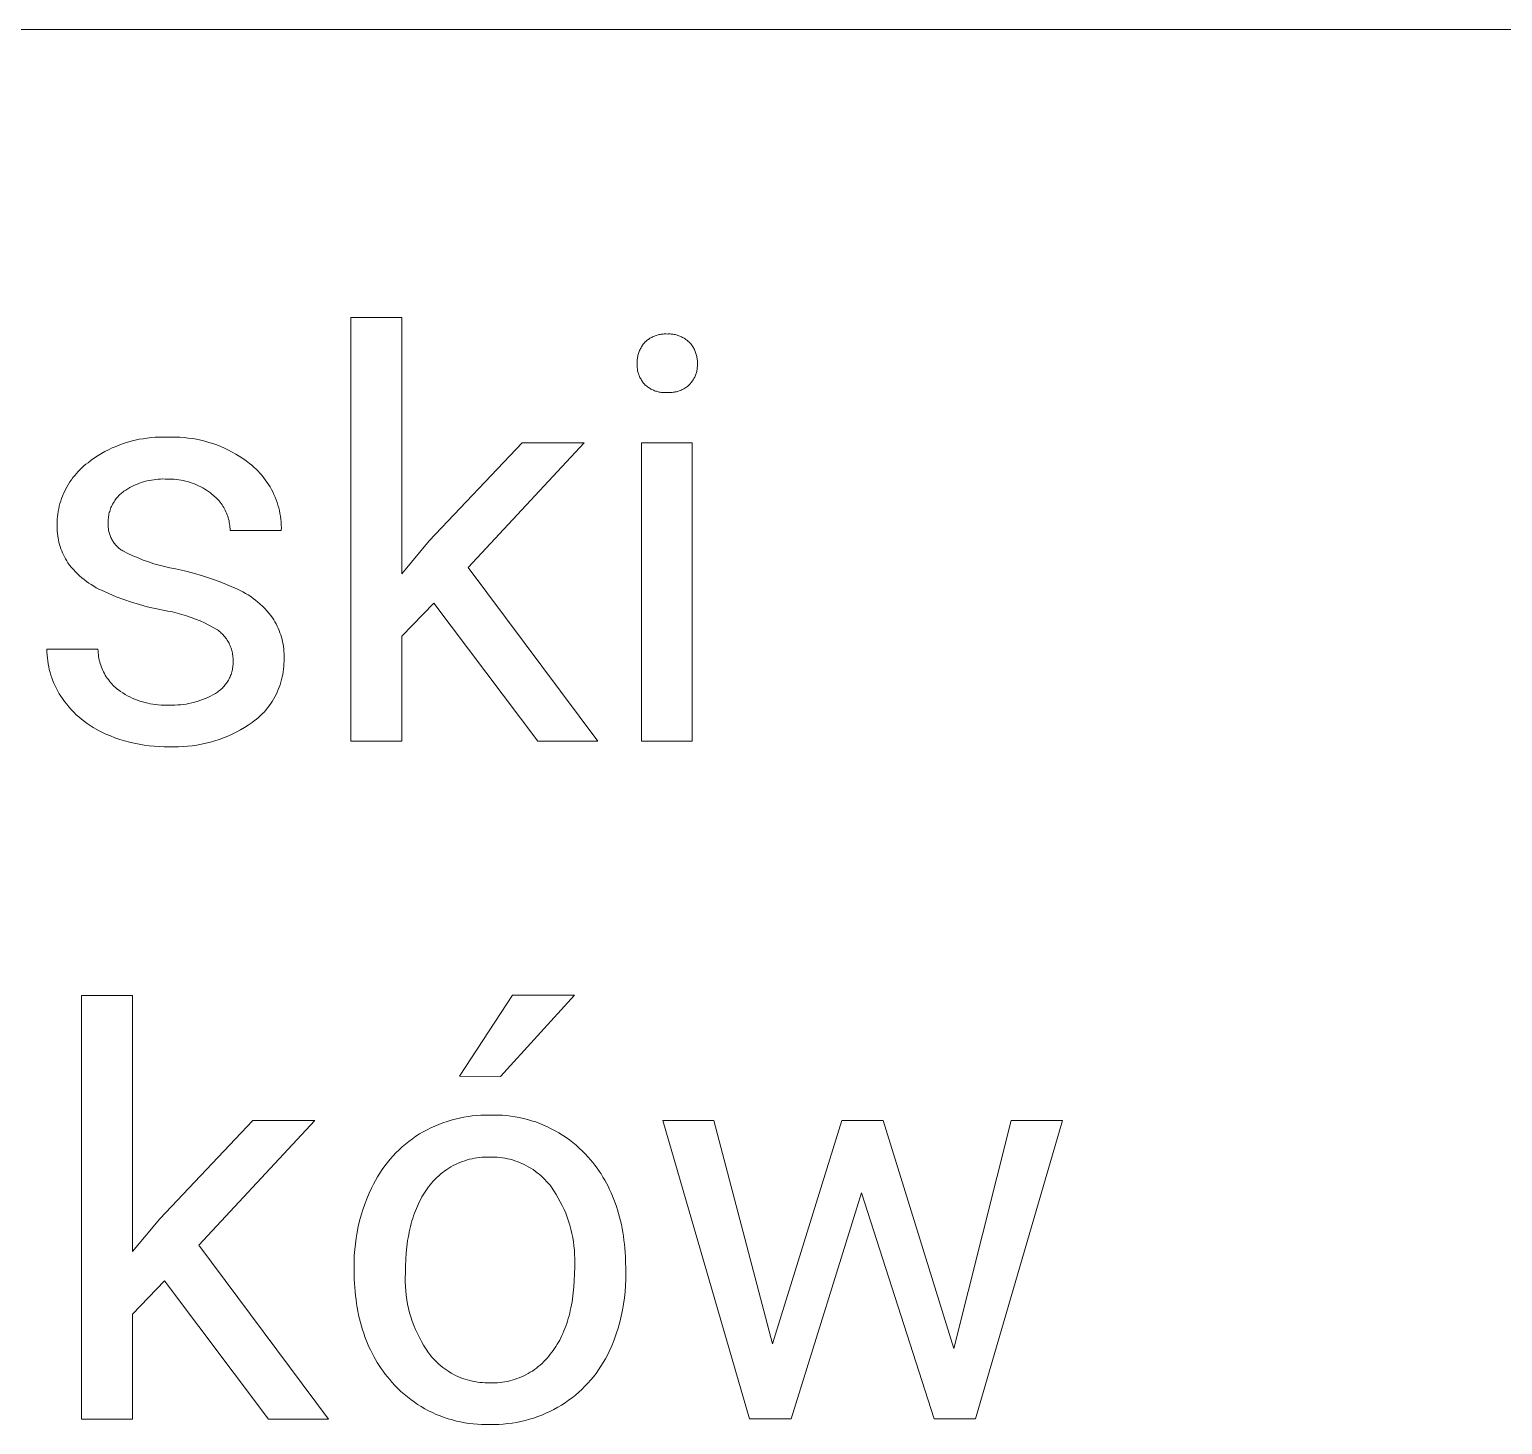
# Model space of a CAD drawing. Header units: millimetres. Extents: x 1287 to 5317, y -239 to 2577.
# Drawn here: x 4646.2 to 4786.3, y 78.8 to 211.4 of the extents above; entities that cross this region are included whole.
import ezdxf

# ---------------------------------------------------------------- set-up
doc = ezdxf.new("R2010")
doc.units = ezdxf.units.MM
doc.header["$MEASUREMENT"] = 0
doc.layers.add('Domyślny', color=7, linetype='Continuous', true_color=0x000000)

msp = doc.modelspace()

# ---------------------------------------------------------------- linework, layer by layer
at = {"layer": 'Domyślny', "color": 18, "lineweight": 15, "true_color": 0x000000}
for p, q in [((5313.2, 211.41), (3793.97, 211.41)), ((4676.79, 143.76), (4676.79, 184.03)), ((4676.79, 184.03), (4681.63, 184.03)), ((4681.63, 184.03), (4681.63, 159.68)), ((4705.14, 182.01), (4705.22, 182.06)), ((4705.22, 182.06), (4705.3, 182.11)), ((4705.3, 182.11), (4705.39, 182.15)), ((4705.39, 182.15), (4705.47, 182.19)), ((4705.47, 182.19), (4705.56, 182.23)), ((4705.56, 182.23), (4705.65, 182.27)), ((4705.65, 182.27), (4705.73, 182.3)), ((4705.73, 182.3), (4705.82, 182.33)), ((4705.82, 182.33), (4705.91, 182.36)), ((4705.91, 182.36), (4706.01, 182.39)), ((4706.01, 182.39), (4706.1, 182.41)), ((4706.1, 182.41), (4706.19, 182.43)), ((4706.19, 182.43), (4706.29, 182.44)), ((4706.29, 182.44), (4706.38, 182.45)), ((4706.38, 182.45), (4706.47, 182.46)), ((4706.47, 182.46), (4706.57, 182.47)), ((4706.57, 182.47), (4706.66, 182.47)), ((4706.66, 182.47), (4706.76, 182.47)), ((4706.76, 182.47), (4706.85, 182.46)), ((4706.85, 182.46), (4706.95, 182.47)), ((4706.95, 182.47), (4707.04, 182.47)), ((4707.04, 182.47), (4707.14, 182.47)), ((4707.14, 182.47), (4707.23, 182.46)), ((4707.23, 182.46), (4707.33, 182.45)), ((4707.33, 182.45), (4707.42, 182.44)), ((4707.42, 182.44), (4707.51, 182.42)), ((4707.51, 182.42), (4707.61, 182.41)), ((4707.61, 182.41), (4707.7, 182.39)), ((4707.7, 182.39), (4707.79, 182.36)), ((4707.79, 182.36), (4707.88, 182.33)), ((4707.88, 182.33), (4707.97, 182.3)), ((4707.97, 182.3), (4708.06, 182.27)), ((4708.06, 182.27), (4708.15, 182.23)), ((4708.15, 182.23), (4708.23, 182.19)), ((4708.23, 182.19), (4708.32, 182.15)), ((4708.32, 182.15), (4708.4, 182.1)), ((4708.4, 182.1), (4708.48, 182.06)), ((4708.48, 182.06), (4708.56, 182)), ((4704.1, 180.53), (4704.13, 180.62)), ((4704.13, 180.62), (4704.16, 180.72)), ((4704.16, 180.72), (4704.2, 180.81)), ((4704.2, 180.81), (4704.24, 180.9)), ((4704.24, 180.9), (4704.28, 180.99)), ((4704.28, 180.99), (4704.32, 181.08)), ((4704.32, 181.08), (4704.37, 181.16)), ((4704.37, 181.16), (4704.42, 181.25)), ((4704.42, 181.25), (4704.47, 181.33)), ((4704.47, 181.33), (4704.52, 181.41)), ((4704.52, 181.41), (4704.58, 181.49)), ((4704.58, 181.49), (4704.64, 181.57)), ((4704.64, 181.57), (4704.71, 181.64)), ((4704.71, 181.64), (4704.77, 181.71)), ((4704.77, 181.71), (4704.84, 181.77)), ((4704.84, 181.77), (4704.91, 181.84)), ((4704.91, 181.84), (4704.99, 181.9)), ((4704.99, 181.9), (4705.07, 181.95)), ((4705.07, 181.95), (4705.14, 182.01)), ((4708.56, 182), (4708.64, 181.95)), ((4708.64, 181.95), (4708.72, 181.89)), ((4708.72, 181.89), (4708.79, 181.84)), ((4708.79, 181.84), (4708.86, 181.77)), ((4708.86, 181.77), (4708.93, 181.71)), ((4708.93, 181.71), (4709, 181.64)), ((4709, 181.64), (4709.06, 181.57)), ((4709.06, 181.57), (4709.13, 181.49)), ((4709.13, 181.49), (4709.19, 181.41)), ((4709.19, 181.41), (4709.24, 181.33)), ((4709.24, 181.33), (4709.3, 181.25)), ((4709.3, 181.25), (4709.35, 181.17)), ((4709.35, 181.17), (4709.4, 181.08)), ((4709.4, 181.08), (4709.44, 180.99)), ((4709.44, 180.99), (4709.48, 180.9)), ((4709.48, 180.9), (4709.52, 180.81)), ((4709.52, 180.81), (4709.56, 180.72)), ((4709.56, 180.72), (4709.59, 180.63)), ((4709.59, 180.63), (4709.62, 180.53)), ((4703.99, 179.76), (4704, 179.85)), ((4703.99, 179.66), (4703.99, 179.76)), ((4703.99, 179.56), (4703.99, 179.66)), ((4703.99, 179.46), (4703.99, 179.56)), ((4704, 179.37), (4703.99, 179.46)), ((4704, 179.95), (4704.01, 180.05)), ((4704, 179.85), (4704, 179.95)), ((4704.01, 179.27), (4704, 179.37)), ((4704.01, 180.05), (4704.02, 180.15)), ((4704.02, 179.17), (4704.01, 179.27)), ((4704.02, 180.15), (4704.04, 180.24)), ((4704.04, 180.24), (4704.06, 180.34)), ((4704.06, 180.34), (4704.08, 180.44)), ((4704.08, 180.44), (4704.1, 180.53)), ((4709.62, 180.53), (4709.65, 180.44)), ((4709.65, 180.44), (4709.67, 180.34)), ((4709.67, 180.34), (4709.69, 180.25)), ((4709.69, 180.25), (4709.71, 180.15)), ((4709.71, 180.15), (4709.72, 180.05)), ((4709.72, 179.28), (4709.71, 179.19)), ((4709.72, 180.05), (4709.73, 179.95)), ((4709.73, 179.38), (4709.72, 179.28)), ((4709.73, 179.95), (4709.74, 179.86)), ((4709.74, 179.47), (4709.73, 179.38)), ((4709.74, 179.86), (4709.74, 179.76)), ((4709.74, 179.76), (4709.74, 179.66)), ((4709.74, 179.66), (4709.74, 179.56)), ((4709.74, 179.56), (4709.74, 179.47)), ((4704.04, 179.07), (4704.02, 179.17)), ((4704.05, 178.98), (4704.04, 179.07)), ((4704.08, 178.88), (4704.05, 178.98)), ((4704.1, 178.79), (4704.08, 178.88)), ((4704.13, 178.7), (4704.1, 178.79)), ((4704.16, 178.6), (4704.13, 178.7)), ((4704.2, 178.51), (4704.16, 178.6)), ((4704.23, 178.42), (4704.2, 178.51)), ((4704.27, 178.33), (4704.23, 178.42)), ((4704.32, 178.25), (4704.27, 178.33)), ((4704.37, 178.16), (4704.32, 178.25)), ((4704.42, 178.08), (4704.37, 178.16)), ((4704.47, 177.99), (4704.42, 178.08)), ((4704.52, 177.91), (4704.47, 177.99)), ((4704.58, 177.84), (4704.52, 177.91)), ((4704.64, 177.76), (4704.58, 177.84)), ((4709.12, 177.83), (4709.06, 177.76)), ((4709.18, 177.9), (4709.12, 177.83)), ((4709.23, 177.98), (4709.18, 177.9)), ((4709.29, 178.06), (4709.23, 177.98)), ((4709.34, 178.14), (4709.29, 178.06)), ((4709.38, 178.22), (4709.34, 178.14)), ((4709.43, 178.3), (4709.38, 178.22)), ((4709.47, 178.38), (4709.43, 178.3)), ((4709.51, 178.47), (4709.47, 178.38)), ((4709.54, 178.56), (4709.51, 178.47)), ((4709.58, 178.64), (4709.54, 178.56)), ((4709.61, 178.73), (4709.58, 178.64)), ((4709.63, 178.82), (4709.61, 178.73)), ((4709.66, 178.91), (4709.63, 178.82)), ((4709.68, 179.01), (4709.66, 178.91)), ((4709.7, 179.1), (4709.68, 179.01)), ((4709.71, 179.19), (4709.7, 179.1)), ((4704.71, 177.69), (4704.64, 177.76)), ((4704.77, 177.62), (4704.71, 177.69)), ((4704.84, 177.56), (4704.77, 177.62)), ((4704.92, 177.5), (4704.84, 177.56)), ((4704.99, 177.44), (4704.92, 177.5)), ((4705.07, 177.39), (4704.99, 177.44)), ((4705.15, 177.34), (4705.07, 177.39)), ((4705.23, 177.29), (4705.15, 177.34)), ((4705.31, 177.24), (4705.23, 177.29)), ((4705.39, 177.2), (4705.31, 177.24)), ((4705.48, 177.16), (4705.39, 177.2)), ((4705.56, 177.12), (4705.48, 177.16)), ((4705.65, 177.08), (4705.56, 177.12)), ((4705.74, 177.05), (4705.65, 177.08)), ((4705.83, 177.02), (4705.74, 177.05)), ((4705.92, 177), (4705.83, 177.02)), ((4706.01, 176.97), (4705.92, 177)), ((4706.1, 176.95), (4706.01, 176.97)), ((4706.2, 176.94), (4706.1, 176.95)), ((4706.29, 176.92), (4706.2, 176.94)), ((4706.38, 176.91), (4706.29, 176.92)), ((4706.48, 176.9), (4706.38, 176.91)), ((4706.57, 176.9), (4706.48, 176.9)), ((4706.66, 176.9), (4706.57, 176.9)), ((4706.76, 176.9), (4706.66, 176.9)), ((4706.85, 176.91), (4706.76, 176.9)), ((4706.95, 176.9), (4706.85, 176.91)), ((4707.05, 176.9), (4706.95, 176.9)), ((4707.15, 176.9), (4707.05, 176.9)), ((4707.24, 176.91), (4707.15, 176.9)), ((4707.34, 176.91), (4707.24, 176.91)), ((4707.44, 176.93), (4707.34, 176.91)), ((4707.54, 176.94), (4707.44, 176.93)), ((4707.63, 176.96), (4707.54, 176.94)), ((4707.73, 176.98), (4707.63, 176.96)), ((4707.82, 177.01), (4707.73, 176.98)), ((4707.92, 177.04), (4707.82, 177.01)), ((4708.01, 177.07), (4707.92, 177.04)), ((4708.1, 177.1), (4708.01, 177.07)), ((4708.19, 177.14), (4708.1, 177.1)), ((4708.28, 177.18), (4708.19, 177.14)), ((4708.37, 177.23), (4708.28, 177.18)), ((4708.45, 177.27), (4708.37, 177.23)), ((4708.54, 177.32), (4708.45, 177.27)), ((4708.62, 177.38), (4708.54, 177.32)), ((4708.7, 177.43), (4708.62, 177.38)), ((4708.78, 177.49), (4708.7, 177.43)), ((4708.85, 177.55), (4708.78, 177.49)), ((4708.93, 177.62), (4708.85, 177.55)), ((4709, 177.69), (4708.93, 177.62)), ((4709.06, 177.76), (4709, 177.69)), ((4655.55, 172.18), (4655.92, 172.28)), ((4655.92, 172.28), (4656.3, 172.38)), ((4656.3, 172.38), (4656.67, 172.46)), ((4656.67, 172.46), (4657.05, 172.52)), ((4657.05, 172.52), (4657.43, 172.58)), ((4657.43, 172.58), (4657.82, 172.62)), ((4657.82, 172.62), (4658.2, 172.65)), ((4658.2, 172.65), (4658.58, 172.67)), ((4658.58, 172.67), (4658.97, 172.67)), ((4658.97, 172.67), (4659.35, 172.66)), ((4659.35, 172.66), (4659.75, 172.67)), ((4659.75, 172.67), (4660.15, 172.67)), ((4660.15, 172.67), (4660.55, 172.65)), ((4660.55, 172.65), (4660.95, 172.62)), ((4660.95, 172.62), (4661.34, 172.58)), ((4661.34, 172.58), (4661.74, 172.53)), ((4661.74, 172.53), (4662.13, 172.46)), ((4662.13, 172.46), (4662.52, 172.38)), ((4662.52, 172.38), (4662.91, 172.28)), ((4662.91, 172.28), (4663.29, 172.17)), ((4652.44, 170.7), (4652.76, 170.91)), ((4652.76, 170.91), (4653.09, 171.11)), ((4653.09, 171.11), (4653.42, 171.29)), ((4653.42, 171.29), (4653.76, 171.47)), ((4653.76, 171.47), (4654.11, 171.64)), ((4654.11, 171.64), (4654.47, 171.79)), ((4654.47, 171.79), (4654.82, 171.93)), ((4654.82, 171.93), (4655.19, 172.06)), ((4655.19, 172.06), (4655.55, 172.18)), ((4663.29, 172.17), (4663.67, 172.05)), ((4663.67, 172.05), (4664.05, 171.92)), ((4664.05, 171.92), (4664.42, 171.77)), ((4664.42, 171.77), (4664.79, 171.61)), ((4664.79, 171.61), (4665.15, 171.44)), ((4665.15, 171.44), (4665.5, 171.25)), ((4665.5, 171.25), (4665.85, 171.06)), ((4665.85, 171.06), (4666.19, 170.85)), ((4666.19, 170.85), (4666.52, 170.63)), ((4684.23, 162.8), (4693.07, 172.14)), ((4698.96, 172.14), (4687.93, 160.29)), ((4693.07, 172.14), (4698.96, 172.14)), ((4704.4, 143.77), (4704.4, 172.13)), ((4704.4, 172.13), (4709.24, 172.13)), ((4709.24, 172.13), (4709.24, 143.77)), ((4650.87, 169.4), (4651.05, 169.58)), ((4651.05, 169.58), (4651.23, 169.76)), ((4651.23, 169.76), (4651.42, 169.93)), ((4651.42, 169.93), (4651.61, 170.09)), ((4651.61, 170.09), (4651.81, 170.24)), ((4651.81, 170.24), (4652.12, 170.47)), ((4652.12, 170.47), (4652.44, 170.7)), ((4666.52, 170.63), (4666.85, 170.4)), ((4666.85, 170.4), (4667.17, 170.16)), ((4667.17, 170.16), (4667.38, 169.99)), ((4667.38, 169.99), (4667.58, 169.81)), ((4667.58, 169.81), (4667.78, 169.63)), ((4667.78, 169.63), (4667.97, 169.44)), ((4667.97, 169.44), (4668.15, 169.24)), ((4649.82, 167.98), (4649.95, 168.2)), ((4649.95, 168.2), (4650.09, 168.41)), ((4650.09, 168.41), (4650.23, 168.62)), ((4650.23, 168.62), (4650.38, 168.83)), ((4650.38, 168.83), (4650.54, 169.02)), ((4650.54, 169.02), (4650.7, 169.22)), ((4650.7, 169.22), (4650.87, 169.4)), ((4656.17, 168.07), (4655.97, 167.97)), ((4656.37, 168.15), (4656.17, 168.07)), ((4656.57, 168.24), (4656.37, 168.15)), ((4656.77, 168.31), (4656.57, 168.24)), ((4656.98, 168.38), (4656.77, 168.31)), ((4657.19, 168.45), (4656.98, 168.38)), ((4657.4, 168.5), (4657.19, 168.45)), ((4657.61, 168.55), (4657.4, 168.5)), ((4657.83, 168.59), (4657.61, 168.55)), ((4658.05, 168.62), (4657.83, 168.59)), ((4658.26, 168.65), (4658.05, 168.62)), ((4658.48, 168.67), (4658.26, 168.65)), ((4658.7, 168.68), (4658.48, 168.67)), ((4658.92, 168.69), (4658.7, 168.68)), ((4659.14, 168.68), (4658.92, 168.69)), ((4659.35, 168.67), (4659.14, 168.68)), ((4659.57, 168.68), (4659.35, 168.67)), ((4659.79, 168.67), (4659.57, 168.68)), ((4660.01, 168.66), (4659.79, 168.67)), ((4660.23, 168.64), (4660.01, 168.66)), ((4660.45, 168.62), (4660.23, 168.64)), ((4660.66, 168.58), (4660.45, 168.62)), ((4660.88, 168.54), (4660.66, 168.58)), ((4661.09, 168.49), (4660.88, 168.54)), ((4661.3, 168.44), (4661.09, 168.49)), ((4661.51, 168.37), (4661.3, 168.44)), ((4661.72, 168.3), (4661.51, 168.37)), ((4661.92, 168.23), (4661.72, 168.3)), ((4662.12, 168.14), (4661.92, 168.23)), ((4662.32, 168.05), (4662.12, 168.14)), ((4662.52, 167.95), (4662.32, 168.05)), ((4668.15, 169.24), (4668.33, 169.04)), ((4668.33, 169.04), (4668.5, 168.83)), ((4668.5, 168.83), (4668.66, 168.61)), ((4668.66, 168.61), (4668.82, 168.39)), ((4668.82, 168.39), (4668.97, 168.17)), ((4668.97, 168.17), (4669.11, 167.94)), ((4649.22, 166.59), (4649.3, 166.83)), ((4649.3, 166.83), (4649.39, 167.07)), ((4649.39, 167.07), (4649.48, 167.3)), ((4649.48, 167.3), (4649.59, 167.53)), ((4649.59, 167.53), (4649.7, 167.76)), ((4649.7, 167.76), (4649.82, 167.98)), ((4654.35, 166.63), (4654.28, 166.52)), ((4654.42, 166.73), (4654.35, 166.63)), ((4654.5, 166.83), (4654.42, 166.73)), ((4654.58, 166.93), (4654.5, 166.83)), ((4654.66, 167.02), (4654.58, 166.93)), ((4654.75, 167.11), (4654.66, 167.02)), ((4654.84, 167.2), (4654.75, 167.11)), ((4654.93, 167.28), (4654.84, 167.2)), ((4655.02, 167.37), (4654.93, 167.28)), ((4655.12, 167.44), (4655.02, 167.37)), ((4655.22, 167.52), (4655.12, 167.44)), ((4655.4, 167.64), (4655.22, 167.52)), ((4655.59, 167.76), (4655.4, 167.64)), ((4655.78, 167.87), (4655.59, 167.76)), ((4655.97, 167.97), (4655.78, 167.87)), ((4662.71, 167.85), (4662.52, 167.95)), ((4662.9, 167.73), (4662.71, 167.85)), ((4663.08, 167.62), (4662.9, 167.73)), ((4663.26, 167.49), (4663.08, 167.62)), ((4663.44, 167.36), (4663.26, 167.49)), ((4663.61, 167.22), (4663.44, 167.36)), ((4663.73, 167.13), (4663.61, 167.22)), ((4663.84, 167.03), (4663.73, 167.13)), ((4663.96, 166.93), (4663.84, 167.03)), ((4664.06, 166.82), (4663.96, 166.93)), ((4664.17, 166.71), (4664.06, 166.82)), ((4664.27, 166.6), (4664.17, 166.71)), ((4669.11, 167.94), (4669.24, 167.7)), ((4669.24, 167.7), (4669.36, 167.46)), ((4669.36, 167.46), (4669.48, 167.22)), ((4669.48, 167.22), (4669.59, 166.97)), ((4669.59, 166.97), (4669.69, 166.72)), ((4669.69, 166.72), (4669.78, 166.46)), ((4648.91, 165.11), (4648.94, 165.36)), ((4648.94, 165.36), (4648.98, 165.61)), ((4648.98, 165.61), (4649.02, 165.86)), ((4649.02, 165.86), (4649.08, 166.11)), ((4649.08, 166.11), (4649.14, 166.35)), ((4649.14, 166.35), (4649.22, 166.59)), ((4653.78, 165.25), (4653.76, 165.12)), ((4653.8, 165.37), (4653.78, 165.25)), ((4653.83, 165.49), (4653.8, 165.37)), ((4653.87, 165.61), (4653.83, 165.49)), ((4653.9, 165.73), (4653.87, 165.61)), ((4653.95, 165.85), (4653.9, 165.73)), ((4653.99, 165.97), (4653.95, 165.85)), ((4654.04, 166.08), (4653.99, 165.97)), ((4654.1, 166.19), (4654.04, 166.08)), ((4654.15, 166.31), (4654.1, 166.19)), ((4654.22, 166.42), (4654.15, 166.31)), ((4654.28, 166.52), (4654.22, 166.42)), ((4664.37, 166.48), (4664.27, 166.6)), ((4664.46, 166.36), (4664.37, 166.48)), ((4664.55, 166.23), (4664.46, 166.36)), ((4664.63, 166.11), (4664.55, 166.23)), ((4664.71, 165.98), (4664.63, 166.11)), ((4664.78, 165.84), (4664.71, 165.98)), ((4664.85, 165.71), (4664.78, 165.84)), ((4664.92, 165.57), (4664.85, 165.71)), ((4664.98, 165.43), (4664.92, 165.57)), ((4665.04, 165.29), (4664.98, 165.43)), ((4665.09, 165.15), (4665.04, 165.29)), ((4669.78, 166.46), (4669.86, 166.2)), ((4669.86, 166.2), (4669.93, 165.94)), ((4669.93, 165.94), (4670, 165.68)), ((4670, 165.68), (4670.05, 165.42)), ((4670.05, 165.42), (4670.1, 165.15)), ((4648.87, 164.35), (4648.88, 164.6)), ((4648.87, 164.14), (4648.87, 164.35)), ((4648.87, 163.93), (4648.87, 164.14)), ((4648.89, 163.72), (4648.87, 163.93)), ((4648.88, 164.6), (4648.89, 164.86)), ((4648.89, 164.86), (4648.91, 165.11)), ((4653.72, 164.5), (4653.71, 164.4)), ((4653.71, 164.4), (4653.71, 164.3)), ((4653.71, 164.3), (4653.72, 164.2)), ((4653.73, 164.88), (4653.72, 164.75)), ((4653.72, 164.75), (4653.72, 164.62)), ((4653.72, 164.62), (4653.72, 164.5)), ((4653.72, 164.2), (4653.72, 164.09)), ((4653.72, 164.09), (4653.74, 163.99)), ((4653.74, 165), (4653.73, 164.88)), ((4653.76, 165.12), (4653.74, 165)), ((4653.74, 163.99), (4653.75, 163.89)), ((4653.75, 163.89), (4653.77, 163.79)), ((4665.13, 165), (4665.09, 165.15)), ((4665.17, 164.86), (4665.13, 165)), ((4665.21, 164.71), (4665.17, 164.86)), ((4665.24, 164.56), (4665.21, 164.71)), ((4665.26, 164.41), (4665.24, 164.56)), ((4665.28, 164.26), (4665.26, 164.41)), ((4665.3, 164.11), (4665.28, 164.26)), ((4665.31, 163.95), (4665.3, 164.11)), ((4665.31, 163.8), (4665.31, 163.95)), ((4670.1, 165.15), (4670.13, 164.88)), ((4670.13, 164.88), (4670.16, 164.61)), ((4670.16, 164.61), (4670.18, 164.34)), ((4670.18, 164.34), (4670.19, 164.07)), ((4670.19, 164.07), (4670.18, 163.8)), ((4648.91, 163.5), (4648.89, 163.72)), ((4648.93, 163.29), (4648.91, 163.5)), ((4648.96, 163.08), (4648.93, 163.29)), ((4649, 162.87), (4648.96, 163.08)), ((4649.05, 162.67), (4649, 162.87)), ((4649.11, 162.46), (4649.05, 162.67)), ((4649.17, 162.26), (4649.11, 162.46)), ((4653.77, 163.79), (4653.79, 163.69)), ((4653.79, 163.69), (4653.81, 163.6)), ((4653.81, 163.6), (4653.84, 163.5)), ((4653.84, 163.5), (4653.87, 163.4)), ((4653.87, 163.4), (4653.9, 163.31)), ((4653.9, 163.31), (4653.94, 163.21)), ((4653.94, 163.21), (4653.98, 163.12)), ((4653.98, 163.12), (4654.03, 163.03)), ((4654.03, 163.03), (4654.07, 162.94)), ((4654.07, 162.94), (4654.13, 162.85)), ((4654.13, 162.85), (4654.18, 162.77)), ((4654.18, 162.77), (4654.23, 162.68)), ((4654.23, 162.68), (4654.29, 162.6)), ((4654.29, 162.6), (4654.36, 162.52)), ((4654.36, 162.52), (4654.42, 162.44)), ((4654.42, 162.44), (4654.49, 162.37)), ((4670.18, 163.8), (4665.31, 163.8)), ((4681.63, 159.68), (4684.23, 162.8)), ((4649.23, 162.06), (4649.17, 162.26)), ((4649.31, 161.86), (4649.23, 162.06)), ((4649.39, 161.66), (4649.31, 161.86)), ((4649.48, 161.47), (4649.39, 161.66)), ((4649.57, 161.28), (4649.48, 161.47)), ((4649.67, 161.09), (4649.57, 161.28)), ((4649.78, 160.91), (4649.67, 161.09)), ((4654.49, 162.37), (4654.56, 162.29)), ((4654.56, 162.29), (4654.63, 162.22)), ((4654.63, 162.22), (4654.71, 162.15)), ((4654.71, 162.15), (4654.78, 162.09)), ((4654.78, 162.09), (4654.86, 162.03)), ((4654.86, 162.03), (4654.94, 161.97)), ((4654.94, 161.97), (4655.03, 161.91)), ((4655.03, 161.91), (4655.11, 161.86)), ((4655.11, 161.86), (4655.59, 161.62)), ((4655.59, 161.62), (4656.07, 161.39)), ((4656.07, 161.39), (4656.56, 161.18)), ((4656.56, 161.18), (4657.05, 160.98)), ((4649.89, 160.73), (4649.78, 160.91)), ((4650.06, 160.51), (4649.89, 160.73)), ((4650.24, 160.29), (4650.06, 160.51)), ((4650.42, 160.08), (4650.24, 160.29)), ((4650.61, 159.88), (4650.42, 160.08)), ((4650.81, 159.68), (4650.61, 159.88)), ((4651.01, 159.49), (4650.81, 159.68)), ((4657.05, 160.98), (4657.55, 160.81)), ((4657.55, 160.81), (4658.05, 160.64)), ((4658.05, 160.64), (4658.56, 160.5)), ((4658.56, 160.5), (4659.08, 160.36)), ((4659.08, 160.36), (4659.6, 160.25)), ((4659.6, 160.25), (4660.12, 160.15)), ((4660.12, 160.15), (4660.99, 159.96)), ((4660.99, 159.96), (4661.85, 159.74)), ((4661.85, 159.74), (4662.7, 159.49)), ((4687.93, 160.29), (4700.25, 143.76)), ((4651.22, 159.31), (4651.01, 159.49)), ((4651.43, 159.13), (4651.22, 159.31)), ((4651.66, 158.96), (4651.43, 159.13)), ((4651.88, 158.8), (4651.66, 158.96)), ((4652.11, 158.65), (4651.88, 158.8)), ((4652.35, 158.5), (4652.11, 158.65)), ((4652.59, 158.36), (4652.35, 158.5)), ((4652.84, 158.23), (4652.59, 158.36)), ((4653.09, 158.11), (4652.84, 158.23)), ((4662.7, 159.49), (4663.54, 159.21)), ((4663.54, 159.21), (4664.38, 158.91)), ((4664.38, 158.91), (4665.2, 158.58)), ((4665.2, 158.58), (4666.01, 158.22)), ((4666.01, 158.22), (4666.27, 158.09)), ((4653.79, 157.79), (4653.09, 158.11)), ((4654.5, 157.5), (4653.79, 157.79)), ((4655.22, 157.23), (4654.5, 157.5)), ((4655.95, 156.98), (4655.22, 157.23)), ((4656.69, 156.75), (4655.95, 156.98)), ((4666.27, 158.09), (4666.53, 157.96)), ((4666.53, 157.96), (4666.78, 157.82)), ((4666.78, 157.82), (4667.03, 157.67)), ((4667.03, 157.67), (4667.27, 157.51)), ((4667.27, 157.51), (4667.51, 157.34)), ((4667.51, 157.34), (4667.74, 157.16)), ((4667.74, 157.16), (4667.96, 156.98)), ((4667.96, 156.98), (4668.18, 156.79)), ((4684.68, 156.9), (4681.63, 153.74)), ((4694.56, 143.76), (4684.68, 156.9)), ((4657.43, 156.55), (4656.69, 156.75)), ((4658.18, 156.37), (4657.43, 156.55)), ((4658.94, 156.22), (4658.18, 156.37)), ((4659.39, 156.14), (4658.94, 156.22)), ((4659.84, 156.05), (4659.39, 156.14)), ((4660.29, 155.94), (4659.84, 156.05)), ((4660.74, 155.82), (4660.29, 155.94)), ((4661.18, 155.69), (4660.74, 155.82)), ((4661.61, 155.54), (4661.18, 155.69)), ((4662.04, 155.37), (4661.61, 155.54)), ((4668.18, 156.79), (4668.39, 156.59)), ((4668.39, 156.59), (4668.6, 156.38)), ((4668.6, 156.38), (4668.79, 156.17)), ((4668.79, 156.17), (4668.98, 155.95)), ((4668.98, 155.95), (4669.17, 155.73)), ((4669.17, 155.73), (4669.34, 155.49)), ((4669.34, 155.49), (4669.46, 155.3)), ((4662.47, 155.2), (4662.04, 155.37)), ((4662.89, 155.01), (4662.47, 155.2)), ((4663.3, 154.8), (4662.89, 155.01)), ((4663.71, 154.58), (4663.3, 154.8)), ((4664.11, 154.35), (4663.71, 154.58)), ((4664.2, 154.28), (4664.11, 154.35)), ((4664.3, 154.2), (4664.2, 154.28)), ((4664.39, 154.12), (4664.3, 154.2)), ((4664.48, 154.04), (4664.39, 154.12)), ((4664.57, 153.96), (4664.48, 154.04)), ((4669.46, 155.3), (4669.58, 155.11)), ((4669.58, 155.11), (4669.69, 154.91)), ((4669.69, 154.91), (4669.79, 154.71)), ((4669.79, 154.71), (4669.89, 154.5)), ((4669.89, 154.5), (4669.97, 154.29)), ((4669.97, 154.29), (4670.05, 154.08)), ((4670.05, 154.08), (4670.13, 153.87)), ((4664.65, 153.87), (4664.57, 153.96)), ((4664.73, 153.78), (4664.65, 153.87)), ((4664.81, 153.68), (4664.73, 153.78)), ((4664.89, 153.59), (4664.81, 153.68)), ((4664.96, 153.49), (4664.89, 153.59)), ((4665.03, 153.38), (4664.96, 153.49)), ((4665.09, 153.28), (4665.03, 153.38)), ((4665.15, 153.17), (4665.09, 153.28)), ((4665.21, 153.07), (4665.15, 153.17)), ((4665.26, 152.96), (4665.21, 153.07)), ((4665.31, 152.84), (4665.26, 152.96)), ((4665.36, 152.73), (4665.31, 152.84)), ((4665.4, 152.62), (4665.36, 152.73)), ((4665.44, 152.5), (4665.4, 152.62)), ((4670.13, 153.87), (4670.19, 153.65)), ((4670.19, 153.65), (4670.25, 153.43)), ((4670.25, 153.43), (4670.3, 153.21)), ((4670.3, 153.21), (4670.35, 152.99)), ((4670.35, 152.99), (4670.38, 152.76)), ((4670.38, 152.76), (4670.41, 152.54)), ((4681.63, 153.74), (4681.63, 143.76)), ((4647.91, 152.22), (4647.91, 152.5)), ((4647.91, 152.5), (4652.75, 152.5)), ((4647.92, 151.95), (4647.91, 152.22)), ((4647.95, 151.67), (4647.92, 151.95)), ((4647.98, 151.4), (4647.95, 151.67)), ((4648.02, 151.12), (4647.98, 151.4)), ((4652.75, 152.5), (4652.76, 152.33)), ((4652.76, 152.33), (4652.77, 152.16)), ((4652.77, 152.16), (4652.79, 151.99)), ((4652.79, 151.99), (4652.81, 151.82)), ((4652.81, 151.82), (4652.84, 151.65)), ((4652.84, 151.65), (4652.88, 151.48)), ((4652.88, 151.48), (4652.92, 151.31)), ((4652.92, 151.31), (4652.97, 151.15)), ((4665.47, 152.38), (4665.44, 152.5)), ((4665.5, 152.26), (4665.47, 152.38)), ((4665.53, 152.15), (4665.5, 152.26)), ((4665.55, 152.02), (4665.53, 152.15)), ((4665.57, 151.9), (4665.55, 152.02)), ((4665.58, 151.78), (4665.57, 151.9)), ((4665.59, 151.66), (4665.58, 151.78)), ((4665.6, 151.54), (4665.59, 151.66)), ((4665.59, 151.17), (4665.6, 151.29)), ((4665.6, 151.42), (4665.6, 151.54)), ((4665.6, 151.29), (4665.6, 151.42)), ((4670.41, 152.54), (4670.43, 152.31)), ((4670.43, 152.31), (4670.44, 152.08)), ((4670.44, 151.38), (4670.43, 151.12)), ((4670.44, 152.08), (4670.44, 151.86)), ((4670.44, 151.86), (4670.44, 151.63)), ((4670.44, 151.63), (4670.44, 151.38)), ((4648.07, 150.85), (4648.02, 151.12)), ((4648.13, 150.58), (4648.07, 150.85)), ((4648.2, 150.31), (4648.13, 150.58)), ((4648.28, 150.05), (4648.2, 150.31)), ((4648.37, 149.78), (4648.28, 150.05)), ((4652.97, 151.15), (4653.02, 150.98)), ((4653.02, 150.98), (4653.08, 150.82)), ((4653.08, 150.82), (4653.14, 150.66)), ((4653.14, 150.66), (4653.21, 150.5)), ((4653.21, 150.5), (4653.28, 150.35)), ((4653.28, 150.35), (4653.36, 150.19)), ((4653.36, 150.19), (4653.45, 150.05)), ((4653.45, 150.05), (4653.54, 149.9)), ((4653.54, 149.9), (4653.64, 149.76)), ((4665.27, 149.79), (4665.31, 149.9)), ((4665.31, 149.9), (4665.36, 150.01)), ((4665.36, 150.01), (4665.4, 150.12)), ((4665.4, 150.12), (4665.44, 150.24)), ((4665.44, 150.24), (4665.47, 150.35)), ((4665.47, 150.35), (4665.5, 150.47)), ((4665.5, 150.47), (4665.53, 150.58)), ((4665.53, 150.58), (4665.55, 150.7)), ((4665.55, 150.7), (4665.57, 150.82)), ((4665.57, 150.82), (4665.58, 150.94)), ((4665.58, 150.94), (4665.59, 151.06)), ((4665.59, 151.06), (4665.59, 151.17)), ((4670.27, 149.87), (4670.21, 149.63)), ((4670.32, 150.12), (4670.27, 149.87)), ((4670.36, 150.37), (4670.32, 150.12)), ((4670.39, 150.62), (4670.36, 150.37)), ((4670.42, 150.87), (4670.39, 150.62)), ((4670.43, 151.12), (4670.42, 150.87)), ((4648.46, 149.52), (4648.37, 149.78)), ((4648.57, 149.27), (4648.46, 149.52)), ((4648.68, 149.02), (4648.57, 149.27)), ((4648.8, 148.77), (4648.68, 149.02)), ((4648.93, 148.52), (4648.8, 148.77)), ((4649.07, 148.28), (4648.93, 148.52)), ((4653.64, 149.76), (4653.74, 149.62)), ((4653.74, 149.62), (4653.84, 149.48)), ((4653.84, 149.48), (4653.95, 149.35)), ((4653.95, 149.35), (4654.06, 149.22)), ((4654.06, 149.22), (4654.18, 149.09)), ((4654.18, 149.09), (4654.31, 148.97)), ((4654.31, 148.97), (4654.43, 148.86)), ((4654.43, 148.86), (4654.56, 148.74)), ((4654.56, 148.74), (4654.7, 148.64)), ((4654.7, 148.64), (4654.91, 148.49)), ((4654.91, 148.49), (4655.12, 148.35)), ((4664.02, 148.38), (4664.12, 148.44)), ((4664.12, 148.44), (4664.22, 148.51)), ((4664.22, 148.51), (4664.31, 148.59)), ((4664.31, 148.59), (4664.4, 148.66)), ((4664.4, 148.66), (4664.49, 148.74)), ((4664.49, 148.74), (4664.58, 148.82)), ((4664.58, 148.82), (4664.66, 148.91)), ((4664.66, 148.91), (4664.74, 149)), ((4664.74, 149), (4664.82, 149.09)), ((4664.82, 149.09), (4664.89, 149.18)), ((4664.89, 149.18), (4664.96, 149.28)), ((4664.96, 149.28), (4665.03, 149.38)), ((4665.03, 149.38), (4665.1, 149.48)), ((4665.1, 149.48), (4665.16, 149.58)), ((4665.16, 149.58), (4665.21, 149.68)), ((4665.21, 149.68), (4665.27, 149.79)), ((4669.79, 148.44), (4669.68, 148.21)), ((4669.89, 148.67), (4669.79, 148.44)), ((4669.98, 148.9), (4669.89, 148.67)), ((4670.06, 149.14), (4669.98, 148.9)), ((4670.14, 149.38), (4670.06, 149.14)), ((4670.21, 149.63), (4670.14, 149.38)), ((4649.22, 148.05), (4649.07, 148.28)), ((4649.37, 147.82), (4649.22, 148.05)), ((4649.57, 147.55), (4649.37, 147.82)), ((4649.78, 147.28), (4649.57, 147.55)), ((4649.99, 147.02), (4649.78, 147.28)), ((4650.22, 146.77), (4649.99, 147.02)), ((4655.12, 148.35), (4655.34, 148.22)), ((4655.34, 148.22), (4655.57, 148.09)), ((4655.57, 148.09), (4655.79, 147.97)), ((4655.79, 147.97), (4656.02, 147.87)), ((4656.02, 147.87), (4656.26, 147.76)), ((4656.26, 147.76), (4656.5, 147.67)), ((4656.5, 147.67), (4656.74, 147.58)), ((4656.74, 147.58), (4656.98, 147.51)), ((4656.98, 147.51), (4657.23, 147.44)), ((4657.23, 147.44), (4657.48, 147.38)), ((4657.48, 147.38), (4657.73, 147.33)), ((4657.73, 147.33), (4657.98, 147.28)), ((4657.98, 147.28), (4658.24, 147.25)), ((4658.24, 147.25), (4658.49, 147.22)), ((4658.49, 147.22), (4658.75, 147.2)), ((4658.75, 147.2), (4659, 147.19)), ((4659, 147.19), (4659.26, 147.19)), ((4659.26, 147.19), (4659.52, 147.2)), ((4659.52, 147.2), (4659.79, 147.19)), ((4659.79, 147.19), (4660.06, 147.2)), ((4660.06, 147.2), (4660.33, 147.21)), ((4660.33, 147.21), (4660.6, 147.23)), ((4660.6, 147.23), (4660.87, 147.26)), ((4660.87, 147.26), (4661.14, 147.3)), ((4661.14, 147.3), (4661.4, 147.34)), ((4661.4, 147.34), (4661.67, 147.4)), ((4661.67, 147.4), (4661.93, 147.47)), ((4661.93, 147.47), (4662.19, 147.54)), ((4662.19, 147.54), (4662.45, 147.63)), ((4662.45, 147.63), (4662.7, 147.72)), ((4662.7, 147.72), (4662.95, 147.82)), ((4662.95, 147.82), (4663.2, 147.93)), ((4663.2, 147.93), (4663.44, 148.05)), ((4663.44, 148.05), (4663.68, 148.18)), ((4663.68, 148.18), (4663.92, 148.31)), ((4663.92, 148.31), (4664.02, 148.38)), ((4669.02, 147.13), (4668.87, 146.93)), ((4669.17, 147.34), (4669.02, 147.13)), ((4669.3, 147.55), (4669.17, 147.34)), ((4669.44, 147.76), (4669.3, 147.55)), ((4669.56, 147.98), (4669.44, 147.76)), ((4669.68, 148.21), (4669.56, 147.98)), ((4650.45, 146.53), (4650.22, 146.77)), ((4650.69, 146.29), (4650.45, 146.53)), ((4650.94, 146.07), (4650.69, 146.29)), ((4651.2, 145.85), (4650.94, 146.07)), ((4651.46, 145.64), (4651.2, 145.85)), ((4651.73, 145.44), (4651.46, 145.64)), ((4667.61, 145.69), (4667.41, 145.54)), ((4667.81, 145.85), (4667.61, 145.69)), ((4668, 146.01), (4667.81, 145.85)), ((4668.18, 146.18), (4668, 146.01)), ((4668.36, 146.36), (4668.18, 146.18)), ((4668.54, 146.54), (4668.36, 146.36)), ((4668.7, 146.73), (4668.54, 146.54)), ((4668.87, 146.93), (4668.7, 146.73)), ((4652.01, 145.25), (4651.73, 145.44)), ((4652.3, 145.07), (4652.01, 145.25)), ((4652.59, 144.9), (4652.3, 145.07)), ((4652.88, 144.74), (4652.59, 144.9)), ((4653.18, 144.59), (4652.88, 144.74)), ((4653.49, 144.45), (4653.18, 144.59)), ((4653.93, 144.27), (4653.49, 144.45)), ((4654.37, 144.1), (4653.93, 144.27)), ((4665.1, 144.26), (4664.69, 144.1)), ((4665.5, 144.44), (4665.1, 144.26)), ((4665.9, 144.63), (4665.5, 144.44)), ((4666.29, 144.84), (4665.9, 144.63)), ((4666.67, 145.06), (4666.29, 144.84)), ((4667.04, 145.29), (4666.67, 145.06)), ((4667.41, 145.54), (4667.04, 145.29)), ((4654.83, 143.94), (4654.37, 144.1)), ((4655.28, 143.8), (4654.83, 143.94)), ((4655.74, 143.68), (4655.28, 143.8)), ((4656.2, 143.57), (4655.74, 143.68)), ((4656.67, 143.48), (4656.2, 143.57)), ((4657.14, 143.4), (4656.67, 143.48)), ((4657.61, 143.33), (4657.14, 143.4)), ((4658.09, 143.29), (4657.61, 143.33)), ((4658.56, 143.26), (4658.09, 143.29)), ((4659.04, 143.24), (4658.56, 143.26)), ((4659.52, 143.24), (4659.04, 143.24)), ((4659.96, 143.23), (4659.52, 143.24)), ((4660.4, 143.23), (4659.96, 143.23)), ((4660.84, 143.25), (4660.4, 143.23)), ((4661.27, 143.29), (4660.84, 143.25)), ((4661.71, 143.34), (4661.27, 143.29)), ((4662.15, 143.4), (4661.71, 143.34)), ((4662.58, 143.48), (4662.15, 143.4)), ((4663.01, 143.57), (4662.58, 143.48)), ((4663.44, 143.68), (4663.01, 143.57)), ((4663.86, 143.81), (4663.44, 143.68)), ((4664.28, 143.94), (4663.86, 143.81)), ((4664.69, 144.1), (4664.28, 143.94)), ((4681.63, 143.76), (4676.79, 143.76)), ((4700.25, 143.76), (4694.56, 143.76)), ((4709.24, 143.77), (4704.4, 143.77)), ((4651.2, 79.35), (4651.2, 119.61)), ((4651.2, 119.61), (4656.05, 119.61)), ((4656.05, 119.61), (4656.05, 95.27)), ((4687.11, 111.93), (4692.17, 119.62)), ((4698.04, 119.62), (4691.02, 111.91)), ((4692.17, 119.62), (4698.04, 119.62)), ((4691.02, 111.91), (4687.11, 111.93)), ((4686.32, 107.75), (4686.72, 107.86)), ((4686.72, 107.86), (4687.12, 107.95)), ((4687.12, 107.95), (4687.52, 108.03)), ((4687.52, 108.03), (4687.93, 108.1)), ((4687.93, 108.1), (4688.33, 108.16)), ((4688.33, 108.16), (4688.74, 108.2)), ((4688.74, 108.2), (4689.15, 108.22)), ((4689.15, 108.22), (4689.56, 108.24)), ((4689.56, 108.24), (4689.97, 108.24)), ((4689.97, 108.24), (4690.38, 108.24)), ((4690.38, 108.24), (4690.78, 108.24)), ((4690.78, 108.24), (4691.19, 108.22)), ((4691.19, 108.22), (4691.59, 108.19)), ((4691.59, 108.19), (4691.99, 108.14)), ((4691.99, 108.14), (4692.4, 108.08)), ((4692.4, 108.08), (4692.79, 108.01)), ((4692.79, 108.01), (4693.19, 107.92)), ((4693.19, 107.92), (4693.58, 107.82)), ((4693.58, 107.82), (4693.97, 107.7)), ((4658.65, 98.38), (4667.48, 107.72)), ((4673.37, 107.72), (4662.34, 95.87)), ((4667.48, 107.72), (4673.37, 107.72)), ((4682.97, 106.22), (4683.32, 106.44)), ((4683.32, 106.44), (4683.67, 106.65)), ((4683.67, 106.65), (4684.03, 106.84)), ((4684.03, 106.84), (4684.4, 107.02)), ((4684.4, 107.02), (4684.77, 107.19)), ((4684.77, 107.19), (4685.15, 107.35)), ((4685.15, 107.35), (4685.54, 107.5)), ((4685.54, 107.5), (4685.93, 107.63)), ((4685.93, 107.63), (4686.32, 107.75)), ((4693.97, 107.7), (4694.36, 107.58)), ((4694.36, 107.58), (4694.74, 107.44)), ((4694.74, 107.44), (4695.11, 107.28)), ((4695.11, 107.28), (4695.48, 107.12)), ((4695.48, 107.12), (4695.84, 106.94)), ((4695.84, 106.94), (4696.2, 106.75)), ((4696.2, 106.75), (4696.55, 106.55)), ((4696.55, 106.55), (4696.9, 106.34)), ((4714.69, 79.36), (4706.45, 107.71)), ((4706.45, 107.71), (4711.29, 107.71)), ((4711.29, 107.71), (4716.87, 86.48)), ((4716.87, 86.48), (4723.47, 107.71)), ((4723.47, 107.71), (4727.38, 107.71)), ((4727.38, 107.71), (4734.11, 86.04)), ((4734.11, 86.04), (4739.56, 107.71)), ((4744.42, 107.71), (4736.15, 79.36)), ((4739.56, 107.71), (4744.42, 107.71)), ((4681.37, 104.94), (4681.68, 105.21)), ((4681.68, 105.21), (4681.99, 105.48)), ((4681.99, 105.48), (4682.31, 105.74)), ((4682.31, 105.74), (4682.64, 105.98)), ((4682.64, 105.98), (4682.97, 106.22)), ((4696.9, 106.34), (4697.24, 106.11)), ((4697.24, 106.11), (4697.56, 105.88)), ((4697.56, 105.88), (4697.89, 105.63)), ((4697.89, 105.63), (4698.2, 105.37)), ((4698.2, 105.37), (4698.5, 105.1)), ((4698.5, 105.1), (4698.8, 104.82)), ((4680.02, 103.4), (4680.27, 103.73)), ((4680.27, 103.73), (4680.53, 104.04)), ((4680.53, 104.04), (4680.8, 104.35)), ((4680.8, 104.35), (4681.08, 104.65)), ((4681.08, 104.65), (4681.37, 104.94)), ((4686.94, 103.64), (4686.73, 103.54)), ((4687.16, 103.74), (4686.94, 103.64)), ((4687.39, 103.82), (4687.16, 103.74)), ((4687.61, 103.9), (4687.39, 103.82)), ((4687.84, 103.97), (4687.61, 103.9)), ((4688.07, 104.04), (4687.84, 103.97)), ((4688.31, 104.09), (4688.07, 104.04)), ((4688.54, 104.14), (4688.31, 104.09)), ((4688.78, 104.18), (4688.54, 104.14)), ((4689.02, 104.21), (4688.78, 104.18)), ((4689.25, 104.23), (4689.02, 104.21)), ((4689.49, 104.25), (4689.25, 104.23)), ((4689.73, 104.25), (4689.49, 104.25)), ((4689.97, 104.25), (4689.73, 104.25)), ((4690.22, 104.25), (4689.97, 104.25)), ((4690.46, 104.25), (4690.22, 104.25)), ((4690.7, 104.23), (4690.46, 104.25)), ((4690.95, 104.21), (4690.7, 104.23)), ((4691.19, 104.18), (4690.95, 104.21)), ((4691.43, 104.14), (4691.19, 104.18)), ((4691.67, 104.09), (4691.43, 104.14)), ((4691.9, 104.04), (4691.67, 104.09)), ((4692.14, 103.97), (4691.9, 104.04)), ((4692.37, 103.9), (4692.14, 103.97)), ((4692.6, 103.82), (4692.37, 103.9)), ((4692.83, 103.73), (4692.6, 103.82)), ((4693.05, 103.64), (4692.83, 103.73)), ((4693.27, 103.53), (4693.05, 103.64)), ((4698.8, 104.82), (4699.08, 104.53)), ((4699.08, 104.53), (4699.35, 104.24)), ((4699.35, 104.24), (4699.57, 103.98)), ((4699.57, 103.98), (4699.79, 103.72)), ((4699.79, 103.72), (4699.99, 103.46)), ((4679.13, 102.03), (4679.33, 102.38)), ((4679.33, 102.38), (4679.55, 102.73)), ((4679.55, 102.73), (4679.78, 103.07)), ((4679.78, 103.07), (4680.02, 103.4)), ((4684.96, 102.31), (4684.79, 102.14)), ((4685.14, 102.47), (4684.96, 102.31)), ((4685.32, 102.63), (4685.14, 102.47)), ((4685.51, 102.78), (4685.32, 102.63)), ((4685.7, 102.92), (4685.51, 102.78)), ((4685.9, 103.06), (4685.7, 102.92)), ((4686.1, 103.19), (4685.9, 103.06)), ((4686.3, 103.31), (4686.1, 103.19)), ((4686.51, 103.43), (4686.3, 103.31)), ((4686.73, 103.54), (4686.51, 103.43)), ((4693.49, 103.42), (4693.27, 103.53)), ((4693.7, 103.3), (4693.49, 103.42)), ((4693.91, 103.18), (4693.7, 103.3)), ((4694.12, 103.05), (4693.91, 103.18)), ((4694.32, 102.91), (4694.12, 103.05)), ((4694.51, 102.76), (4694.32, 102.91)), ((4694.7, 102.61), (4694.51, 102.76)), ((4694.89, 102.45), (4694.7, 102.61)), ((4695.06, 102.28), (4694.89, 102.45)), ((4695.24, 102.11), (4695.06, 102.28)), ((4699.99, 103.46), (4700.19, 103.19)), ((4700.19, 103.19), (4700.39, 102.92)), ((4700.39, 102.92), (4700.57, 102.64)), ((4700.57, 102.64), (4700.75, 102.35)), ((4700.75, 102.35), (4700.92, 102.06)), ((4678.52, 100.8), (4678.75, 101.3)), ((4678.75, 101.3), (4678.93, 101.67)), ((4678.93, 101.67), (4679.13, 102.03)), ((4683.78, 100.84), (4683.66, 100.65)), ((4683.91, 101.04), (4683.78, 100.84)), ((4684.04, 101.22), (4683.91, 101.04)), ((4684.18, 101.41), (4684.04, 101.22)), ((4684.32, 101.6), (4684.18, 101.41)), ((4684.47, 101.78), (4684.32, 101.6)), ((4684.63, 101.96), (4684.47, 101.78)), ((4684.79, 102.14), (4684.63, 101.96)), ((4695.4, 101.93), (4695.24, 102.11)), ((4695.56, 101.75), (4695.4, 101.93)), ((4695.72, 101.56), (4695.56, 101.75)), ((4695.87, 101.37), (4695.72, 101.56)), ((4696.09, 101.03), (4695.87, 101.37)), ((4696.31, 100.69), (4696.09, 101.03)), ((4700.92, 102.06), (4701.08, 101.77)), ((4701.08, 101.77), (4701.24, 101.47)), ((4701.24, 101.47), (4701.39, 101.16)), ((4701.39, 101.16), (4701.53, 100.85)), ((4701.53, 100.85), (4701.67, 100.53)), ((4725.34, 100.86), (4718.63, 79.36)), ((4732.22, 79.36), (4725.34, 100.86)), ((4677.93, 99.24), (4678.11, 99.77)), ((4678.11, 99.77), (4678.31, 100.29)), ((4678.31, 100.29), (4678.52, 100.8)), ((4683.11, 99.59), (4683.02, 99.37)), ((4683.21, 99.81), (4683.11, 99.59)), ((4683.32, 100.03), (4683.21, 99.81)), ((4683.43, 100.24), (4683.32, 100.03)), ((4683.54, 100.45), (4683.43, 100.24)), ((4683.66, 100.65), (4683.54, 100.45)), ((4696.51, 100.35), (4696.31, 100.69)), ((4696.7, 100), (4696.51, 100.35)), ((4696.88, 99.64), (4696.7, 100)), ((4697.05, 99.27), (4696.88, 99.64)), ((4701.67, 100.53), (4701.8, 100.21)), ((4701.8, 100.21), (4701.92, 99.89)), ((4701.92, 99.89), (4702.04, 99.56)), ((4702.04, 99.56), (4702.14, 99.22)), ((4656.05, 95.27), (4658.65, 98.38)), ((4677.49, 97.64), (4677.62, 98.18)), ((4677.62, 98.18), (4677.76, 98.72)), ((4677.76, 98.72), (4677.93, 99.24)), ((4682.6, 98.17), (4682.53, 97.92)), ((4682.67, 98.42), (4682.6, 98.17)), ((4682.75, 98.67), (4682.67, 98.42)), ((4682.84, 98.91), (4682.75, 98.67)), ((4682.92, 99.14), (4682.84, 98.91)), ((4683.02, 99.37), (4682.92, 99.14)), ((4697.21, 98.9), (4697.05, 99.27)), ((4697.35, 98.53), (4697.21, 98.9)), ((4697.48, 98.15), (4697.35, 98.53)), ((4697.6, 97.76), (4697.48, 98.15)), ((4702.14, 99.22), (4702.24, 98.88)), ((4702.24, 98.88), (4702.34, 98.53)), ((4702.34, 98.53), (4702.42, 98.18)), ((4702.42, 98.18), (4702.5, 97.83)), ((4677.29, 96.55), (4677.38, 97.1)), ((4677.38, 97.1), (4677.49, 97.64)), ((4682.29, 96.86), (4682.24, 96.58)), ((4682.34, 97.13), (4682.29, 96.86)), ((4682.4, 97.4), (4682.34, 97.13)), ((4682.46, 97.66), (4682.4, 97.4)), ((4682.53, 97.92), (4682.46, 97.66)), ((4697.7, 97.38), (4697.6, 97.76)), ((4697.8, 96.99), (4697.7, 97.38)), ((4697.88, 96.59), (4697.8, 96.99)), ((4702.5, 97.83), (4702.58, 97.46)), ((4702.58, 97.46), (4702.64, 97.1)), ((4702.64, 97.1), (4702.7, 96.73)), ((4702.7, 96.73), (4702.75, 96.35)), ((4662.34, 95.87), (4674.66, 79.35)), ((4677.12, 94.9), (4677.16, 95.46)), ((4677.16, 95.46), (4677.22, 96.01)), ((4677.22, 96.01), (4677.29, 96.55)), ((4682.11, 95.72), (4682.05, 95.13)), ((4682.19, 96.3), (4682.11, 95.72)), ((4682.24, 96.58), (4682.19, 96.3)), ((4697.94, 96.2), (4697.88, 96.59)), ((4698, 95.8), (4697.94, 96.2)), ((4698.04, 95.4), (4698, 95.8)), ((4698.06, 95), (4698.04, 95.4)), ((4702.75, 96.35), (4702.8, 95.97)), ((4702.8, 95.97), (4702.84, 95.58)), ((4702.84, 95.58), (4702.87, 95.19)), ((4677.1, 94.35), (4677.12, 94.9)), ((4677.1, 93.8), (4677.1, 94.35)), ((4681.98, 93.87), (4681.97, 93.22)), ((4682.01, 94.51), (4681.98, 93.87)), ((4682.05, 95.13), (4682.01, 94.51)), ((4698.08, 94.6), (4698.06, 95)), ((4698.07, 93.8), (4698.08, 94.2)), ((4698.08, 94.2), (4698.08, 94.6)), ((4702.87, 95.19), (4702.89, 94.79)), ((4702.89, 94.79), (4702.91, 94.39)), ((4702.91, 94.39), (4702.92, 93.57)), ((4659.09, 92.49), (4656.05, 89.32)), ((4668.97, 79.35), (4659.09, 92.49)), ((4677.1, 93.46), (4677.1, 93.8)), ((4677.11, 93.05), (4677.1, 93.46)), ((4677.12, 92.65), (4677.11, 93.05)), ((4677.14, 92.24), (4677.12, 92.65)), ((4681.97, 93.22), (4681.96, 92.8)), ((4681.96, 92.8), (4681.96, 92.37)), ((4697.99, 91.92), (4698.03, 92.52)), ((4698.03, 92.52), (4698.06, 93.15)), ((4698.06, 93.15), (4698.07, 93.8)), ((4702.92, 92.63), (4702.9, 92.04)), ((4702.92, 93.57), (4702.92, 93.22)), ((4702.92, 93.22), (4702.92, 92.63)), ((4677.16, 91.85), (4677.14, 92.24)), ((4677.19, 91.46), (4677.16, 91.85)), ((4677.23, 91.07), (4677.19, 91.46)), ((4677.28, 90.7), (4677.23, 91.07)), ((4681.96, 92.37), (4681.98, 91.95)), ((4681.98, 91.95), (4682.01, 91.53)), ((4682.01, 91.53), (4682.06, 91.11)), ((4682.06, 91.11), (4682.12, 90.69)), ((4697.86, 90.76), (4697.93, 91.33)), ((4697.93, 91.33), (4697.99, 91.92)), ((4702.86, 91.45), (4702.8, 90.87)), ((4702.9, 92.04), (4702.86, 91.45)), ((4677.33, 90.32), (4677.28, 90.7)), ((4677.39, 89.95), (4677.33, 90.32)), ((4677.46, 89.59), (4677.39, 89.95)), ((4682.12, 90.69), (4682.19, 90.28)), ((4682.19, 90.28), (4682.28, 89.86)), ((4682.28, 89.86), (4682.38, 89.45)), ((4697.59, 89.41), (4697.65, 89.67)), ((4697.65, 89.67), (4697.71, 89.93)), ((4697.71, 89.93), (4697.76, 90.2)), ((4697.76, 90.2), (4697.81, 90.48)), ((4697.81, 90.48), (4697.86, 90.76)), ((4702.62, 89.7), (4702.49, 89.13)), ((4702.72, 90.28), (4702.62, 89.7)), ((4702.8, 90.87), (4702.72, 90.28)), ((4656.05, 89.32), (4656.05, 79.35)), ((4677.53, 89.23), (4677.46, 89.59)), ((4677.61, 88.87), (4677.53, 89.23)), ((4677.7, 88.52), (4677.61, 88.87)), ((4677.79, 88.18), (4677.7, 88.52)), ((4682.38, 89.45), (4682.5, 89.05)), ((4682.5, 89.05), (4682.63, 88.65)), ((4682.63, 88.65), (4682.78, 88.25)), ((4682.78, 88.25), (4682.94, 87.86)), ((4697.22, 88.18), (4697.31, 88.42)), ((4697.31, 88.42), (4697.38, 88.66)), ((4697.38, 88.66), (4697.46, 88.9)), ((4697.46, 88.9), (4697.53, 89.15)), ((4697.53, 89.15), (4697.59, 89.41)), ((4702.35, 88.55), (4702.19, 87.99)), ((4702.49, 89.13), (4702.35, 88.55)), ((4677.9, 87.84), (4677.79, 88.18)), ((4678.01, 87.5), (4677.9, 87.84)), ((4678.12, 87.17), (4678.01, 87.5)), ((4678.24, 86.85), (4678.12, 87.17)), ((4678.38, 86.53), (4678.24, 86.85)), ((4682.94, 87.86), (4683.11, 87.47)), ((4683.11, 87.47), (4683.3, 87.09)), ((4683.3, 87.09), (4683.5, 86.72)), ((4696.52, 86.65), (4696.64, 86.85)), ((4696.64, 86.85), (4696.74, 87.06)), ((4696.74, 87.06), (4696.85, 87.28)), ((4696.85, 87.28), (4696.95, 87.49)), ((4696.95, 87.49), (4697.04, 87.72)), ((4697.04, 87.72), (4697.14, 87.95)), ((4697.14, 87.95), (4697.22, 88.18)), ((4701.81, 86.87), (4701.59, 86.32)), ((4702.01, 87.43), (4701.81, 86.87)), ((4702.19, 87.99), (4702.01, 87.43)), ((4678.51, 86.22), (4678.38, 86.53)), ((4678.66, 85.91), (4678.51, 86.22)), ((4678.81, 85.6), (4678.66, 85.91)), ((4678.97, 85.3), (4678.81, 85.6)), ((4683.5, 86.72), (4683.71, 86.36)), ((4683.71, 86.36), (4683.94, 86)), ((4683.94, 86), (4684.18, 85.65)), ((4684.18, 85.65), (4684.32, 85.46)), ((4684.32, 85.46), (4684.47, 85.27)), ((4695.61, 85.32), (4695.75, 85.5)), ((4695.75, 85.5), (4695.89, 85.69)), ((4695.89, 85.69), (4696.03, 85.87)), ((4696.03, 85.87), (4696.16, 86.06)), ((4696.16, 86.06), (4696.28, 86.25)), ((4696.28, 86.25), (4696.41, 86.45)), ((4696.41, 86.45), (4696.52, 86.65)), ((4701.17, 85.42), (4700.98, 85.06)), ((4701.35, 85.78), (4701.17, 85.42)), ((4701.59, 86.32), (4701.35, 85.78)), ((4679.13, 85.01), (4678.97, 85.3)), ((4679.3, 84.72), (4679.13, 85.01)), ((4679.48, 84.44), (4679.3, 84.72)), ((4679.67, 84.16), (4679.48, 84.44)), ((4679.86, 83.89), (4679.67, 84.16)), ((4684.47, 85.27), (4684.63, 85.09)), ((4684.63, 85.09), (4684.8, 84.91)), ((4684.8, 84.91), (4684.97, 84.74)), ((4684.97, 84.74), (4685.15, 84.57)), ((4685.15, 84.57), (4685.33, 84.41)), ((4685.33, 84.41), (4685.52, 84.26)), ((4685.52, 84.26), (4685.71, 84.12)), ((4685.71, 84.12), (4685.91, 83.98)), ((4694.04, 83.91), (4694.23, 84.04)), ((4694.23, 84.04), (4694.42, 84.18)), ((4694.42, 84.18), (4694.61, 84.33)), ((4694.61, 84.33), (4694.79, 84.48)), ((4694.79, 84.48), (4694.96, 84.63)), ((4694.96, 84.63), (4695.13, 84.8)), ((4695.13, 84.8), (4695.3, 84.96)), ((4695.3, 84.96), (4695.45, 85.14)), ((4695.45, 85.14), (4695.61, 85.32)), ((4700.33, 84.02), (4700.1, 83.69)), ((4700.56, 84.36), (4700.33, 84.02)), ((4700.78, 84.71), (4700.56, 84.36)), ((4700.98, 85.06), (4700.78, 84.71)), ((4680.06, 83.62), (4679.86, 83.89)), ((4680.27, 83.36), (4680.06, 83.62)), ((4680.48, 83.1), (4680.27, 83.36)), ((4680.7, 82.84), (4680.48, 83.1)), ((4680.97, 82.55), (4680.7, 82.84)), ((4685.91, 83.98), (4686.11, 83.85)), ((4686.11, 83.85), (4686.32, 83.72)), ((4686.32, 83.72), (4686.53, 83.6)), ((4686.53, 83.6), (4686.75, 83.49)), ((4686.75, 83.49), (4686.97, 83.39)), ((4686.97, 83.39), (4687.19, 83.3)), ((4687.19, 83.3), (4687.41, 83.21)), ((4687.41, 83.21), (4687.64, 83.13)), ((4687.64, 83.13), (4687.87, 83.06)), ((4687.87, 83.06), (4688.11, 83)), ((4688.11, 83), (4688.34, 82.94)), ((4688.34, 82.94), (4688.58, 82.9)), ((4688.58, 82.9), (4688.82, 82.86)), ((4688.82, 82.86), (4689.06, 82.83)), ((4689.06, 82.83), (4689.3, 82.81)), ((4689.3, 82.81), (4689.54, 82.79)), ((4689.54, 82.79), (4689.79, 82.79)), ((4689.79, 82.79), (4690.03, 82.79)), ((4690.03, 82.79), (4690.26, 82.79)), ((4690.26, 82.79), (4690.5, 82.79)), ((4690.5, 82.79), (4690.73, 82.8)), ((4690.73, 82.8), (4690.97, 82.82)), ((4690.97, 82.82), (4691.2, 82.85)), ((4691.2, 82.85), (4691.43, 82.89)), ((4691.43, 82.89), (4691.66, 82.93)), ((4691.66, 82.93), (4691.89, 82.98)), ((4691.89, 82.98), (4692.12, 83.04)), ((4692.12, 83.04), (4692.34, 83.11)), ((4692.34, 83.11), (4692.57, 83.19)), ((4692.57, 83.19), (4692.79, 83.27)), ((4692.79, 83.27), (4693, 83.36)), ((4693, 83.36), (4693.22, 83.45)), ((4693.22, 83.45), (4693.43, 83.56)), ((4693.43, 83.56), (4693.63, 83.67)), ((4693.63, 83.67), (4693.84, 83.79)), ((4693.84, 83.79), (4694.04, 83.91)), ((4699.32, 82.75), (4699.04, 82.46)), ((4699.59, 83.06), (4699.32, 82.75)), ((4699.85, 83.37), (4699.59, 83.06)), ((4700.1, 83.69), (4699.85, 83.37)), ((4681.25, 82.26), (4680.97, 82.55)), ((4681.55, 81.98), (4681.25, 82.26)), ((4681.85, 81.71), (4681.55, 81.98)), ((4682.16, 81.45), (4681.85, 81.71)), ((4682.48, 81.21), (4682.16, 81.45)), ((4697.82, 81.37), (4697.49, 81.13)), ((4698.14, 81.63), (4697.82, 81.37)), ((4698.45, 81.89), (4698.14, 81.63)), ((4698.74, 82.17), (4698.45, 81.89)), ((4699.04, 82.46), (4698.74, 82.17)), ((4682.8, 80.97), (4682.48, 81.21)), ((4683.14, 80.74), (4682.8, 80.97)), ((4683.48, 80.53), (4683.14, 80.74)), ((4683.83, 80.33), (4683.48, 80.53)), ((4684.18, 80.14), (4683.83, 80.33)), ((4684.55, 79.96), (4684.18, 80.14)), ((4684.91, 79.79), (4684.55, 79.96)), ((4695.33, 79.89), (4694.95, 79.73)), ((4695.71, 80.07), (4695.33, 79.89)), ((4696.09, 80.26), (4695.71, 80.07)), ((4696.46, 80.46), (4696.09, 80.26)), ((4696.82, 80.67), (4696.46, 80.46)), ((4697.16, 80.89), (4696.82, 80.67)), ((4697.49, 81.13), (4697.16, 80.89)), ((4656.05, 79.35), (4651.2, 79.35)), ((4674.66, 79.35), (4668.97, 79.35)), ((4685.29, 79.64), (4684.91, 79.79)), ((4685.67, 79.5), (4685.29, 79.64)), ((4686.05, 79.37), (4685.67, 79.5)), ((4686.44, 79.26), (4686.05, 79.37)), ((4686.83, 79.16), (4686.44, 79.26)), ((4687.22, 79.07), (4686.83, 79.16)), ((4687.62, 78.99), (4687.22, 79.07)), ((4688.01, 78.93), (4687.62, 78.99)), ((4688.42, 78.89), (4688.01, 78.93)), ((4688.82, 78.85), (4688.42, 78.89)), ((4689.22, 78.83), (4688.82, 78.85)), ((4689.62, 78.82), (4689.22, 78.83)), ((4690.03, 78.83), (4689.62, 78.82)), ((4690.45, 78.83), (4690.03, 78.83)), ((4690.87, 78.84), (4690.45, 78.83)), ((4691.28, 78.87), (4690.87, 78.84)), ((4691.7, 78.91), (4691.28, 78.87)), ((4692.12, 78.97), (4691.7, 78.91)), ((4692.53, 79.03), (4692.12, 78.97)), ((4692.94, 79.12), (4692.53, 79.03)), ((4693.35, 79.21), (4692.94, 79.12)), ((4693.76, 79.32), (4693.35, 79.21)), ((4694.16, 79.44), (4693.76, 79.32)), ((4694.55, 79.58), (4694.16, 79.44)), ((4694.95, 79.73), (4694.55, 79.58)), ((4718.63, 79.36), (4714.69, 79.36)), ((4736.15, 79.36), (4732.22, 79.36))]:
    msp.add_line(p, q, dxfattribs=at)

doc.saveas('drawing.dxf')
